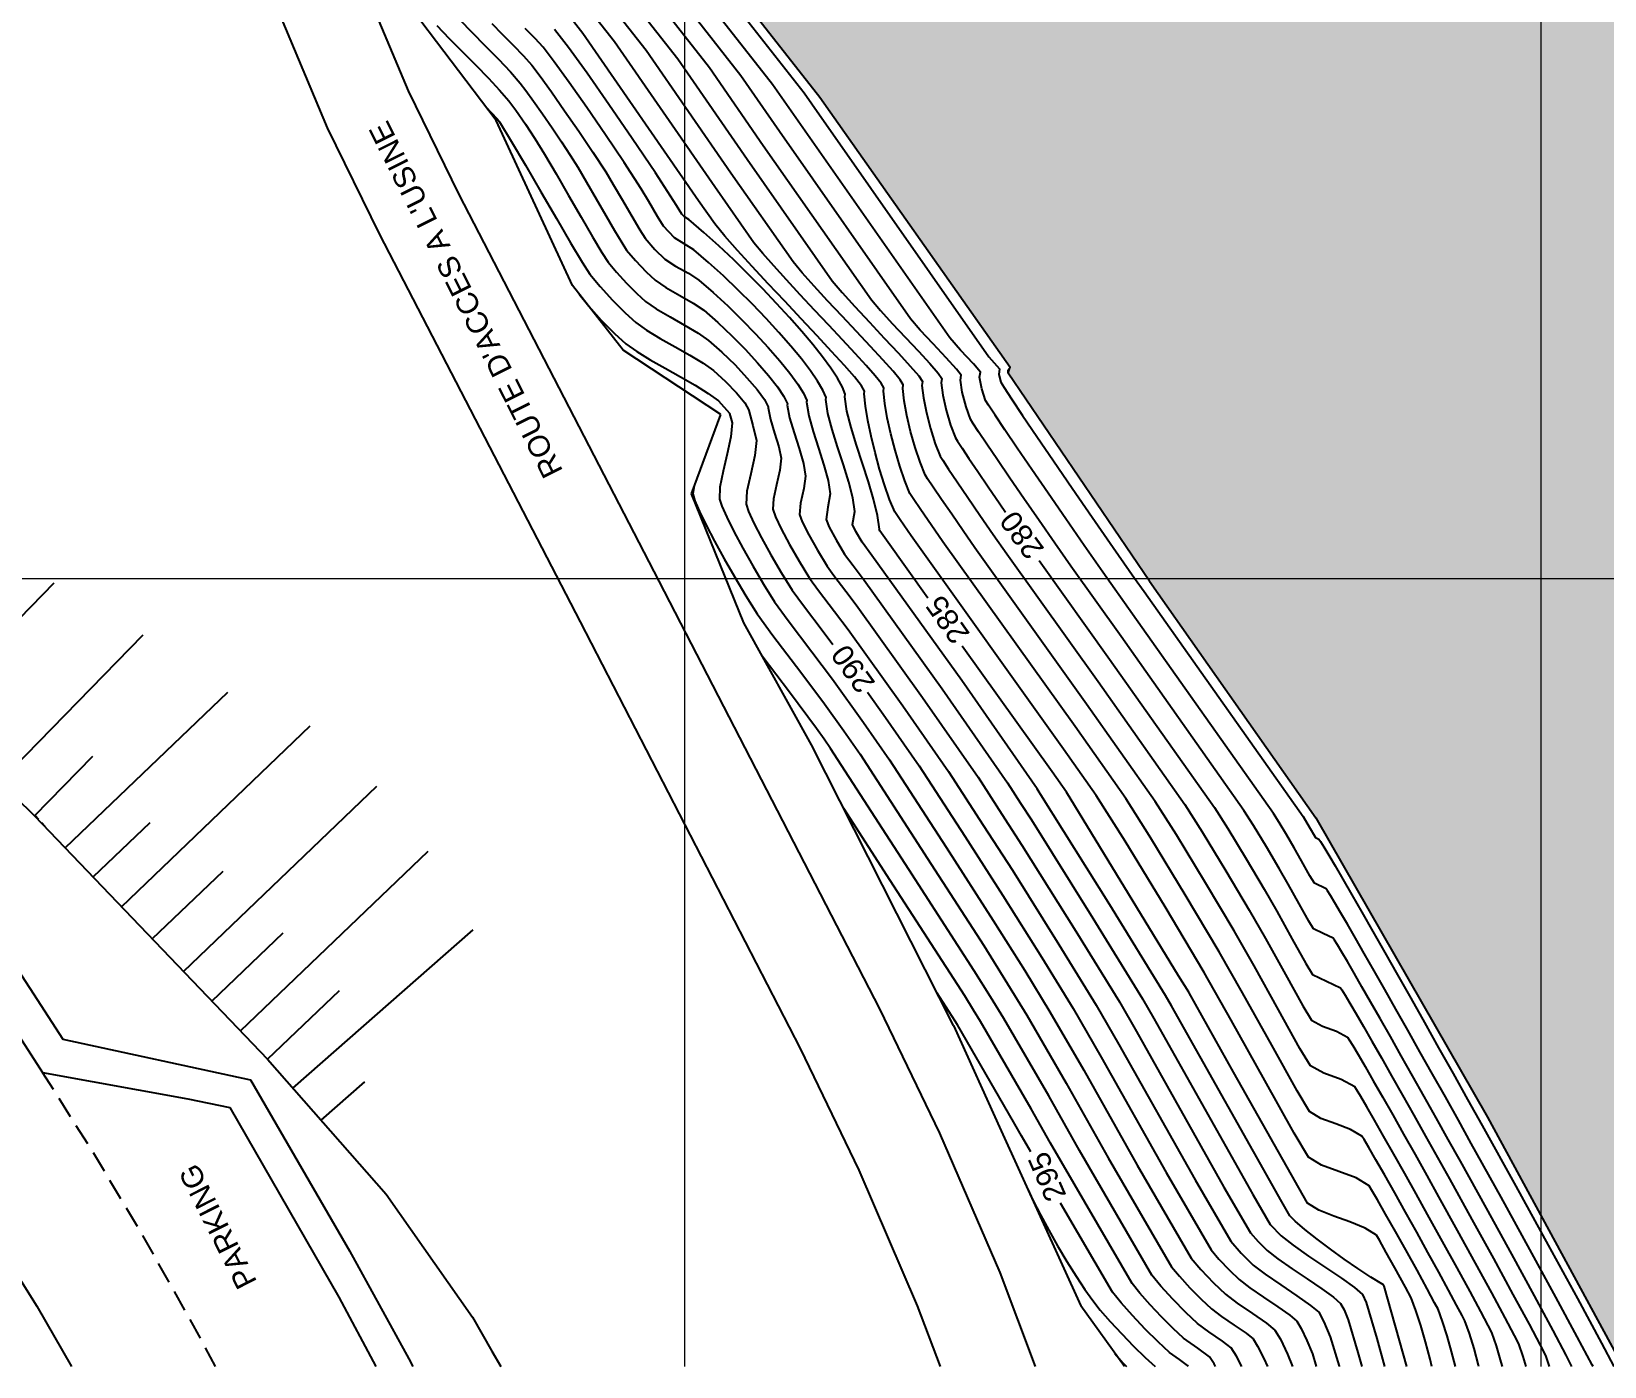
# Model space of a CAD drawing. Extents: x 62300 to 62842, y 108162 to 108784.
# Drawn here: x 62411.9 to 62503.7, y 108404 to 108481.9 of the extents above; entities that cross this region are included whole.
import ezdxf
from ezdxf.enums import TextEntityAlignment as Align

# ---------------------------------------------------------------- set-up
doc = ezdxf.new("R2010")
doc.units = 0
doc.header["$LTSCALE"] = 1.000002
doc.header["$MEASUREMENT"] = 0
doc.linetypes.add('DOT', pattern=[0.55, 0.3, -0.25])
doc.linetypes.add('TRATTEGGIATA2', pattern=[0.375, 0.25, -0.125])
for name, color, linetype in [('Bâti', 7, 'Continuous'), ('colore lago', 131, 'Continuous'), ('coordinate', 2, 'Continuous'), ('curve livello 1m', 2, 'Continuous'), ('curve livello 5m', 7, 'Continuous'), ('Limite fiume', 6, 'Continuous'), ('pendenze', 2, 'Continuous'), ('Strade', 7, 'Continuous'), ('TalusHautBas', 7, 'Continuous'), ('TEXT035', 1, 'Continuous')]:
    doc.layers.add(name, color=color, linetype=linetype)
doc.layers.add('Colori bordi', color=5, linetype='Continuous', plot=False)
doc.styles.add('ARIAL', font='arial.ttf')

msp = doc.modelspace()

# ---------------------------------------------------------------- hatches: boundary and pattern name
at = {"layer": 'colore lago', "linetype": 'Continuous', "lineweight": 0}
msp.add_hatch(color=256, dxfattribs=at).paths.add_polyline_path([(62379.582, 108610.581), (62385.62, 108600.92), (62400.115, 108577.726), (62397.691, 108576.2), (62399.555, 108573.013), (62400.542, 108570.997), (62402.182, 108566.645), (62403.779, 108562.376), (62405.518, 108558.228), (62408.196, 108552.888), (62411.192, 108547.807), (62415.156, 108541.54), (62417.677, 108537.481), (62418.985, 108535.375), (62423.804, 108527.74), (62427.401, 108522.066), (62428.917, 108522.33), (62431.999, 108520.483), (62435.209, 108517.103), (62435.248, 108508.375), (62442.532, 108497.745), (62448.327, 108490.271), (62457.902, 108478.106), (62469.007, 108462.331), (62468.89, 108461.981), (62477.152, 108449.843), (62486.864, 108436.011), (62496.889, 108418.536), (62504.8, 108403.974), (62555.468, 108403.974), (62553.625, 108410.285), (62549.503, 108421.578), (62547.915, 108426.777), (62544.897, 108437.007), (62544.493, 108444.651), (62545.356, 108452.699), (62543.608, 108459.606), (62537.06, 108468.431), (62530.397, 108473.862), (62527.61, 108478.063), (62523.513, 108483.362), (62517.305, 108489.509), (62515.162, 108489.283), (62514.102, 108489.72), (62513.477, 108490.005), (62512.018, 108490.794), (62510.226, 108491.698), (62508.5, 108492.315), (62506.229, 108492.99), (62504.595, 108493.435), (62499.247, 108494.765), (62496.19, 108495.56), (62494.48, 108496.495), (62493.23, 108497.707), (62491.827, 108498.973), (62490.622, 108500.479), (62489.135, 108502.419), (62486.92, 108504.999), (62484.555, 108507.662), (62482.457, 108510.57), (62480.167, 108513.315), (62477.975, 108515.927), (62475.889, 108518.535), (62474.189, 108520.808), (62472.873, 108522.774), (62471.267, 108524.698), (62470.188, 108525.91), (62469.135, 108527.456), (62468.335, 108529.356), (62467.904, 108531.734), (62467.294, 108533.586), (62466.526, 108536.084), (62465.635, 108538.368), (62464.922, 108540.056), (62464.463, 108541.58), (62465.943, 108542.034), (62466.033, 108544.564), (62466.818, 108546.48), (62467.459, 108547.562), (62468.158, 108548.302), (62466.582, 108550.14), (62461.323, 108555.669), (62452.234, 108564.908), (62445.975, 108571.355), (62438.597, 108578.993), (62431.968, 108586.051), (62422.759, 108596.383), (62419.614, 108600.43), (62408.579, 108615.912), (62402.883, 108625.049), (62402.43, 108624.768), (62397.589, 108621.762), (62392.271, 108618.46)])

# ---------------------------------------------------------------- linework, layer by layer
at = {"layer": 'Bâti', "linetype": 'DOT'}
msp.add_lwpolyline([(62413.025, 108435.098), (62412.077, 108436.146)], dxfattribs=at)
at = {"layer": 'Colori bordi', "linetype": 'Continuous', "lineweight": 0, "flags": 128}
msp.add_lwpolyline([(62423.804, 108527.74), (62427.401, 108522.066), (62428.917, 108522.33), (62431.999, 108520.483), (62435.209, 108517.103), (62435.248, 108508.375), (62442.532, 108497.745), (62448.327, 108490.271), (62457.902, 108478.106), (62469.007, 108462.331), (62468.89, 108461.981), (62477.152, 108449.843), (62486.864, 108436.011), (62496.889, 108418.536), (62504.8, 108403.974)], dxfattribs=at)
at = {"layer": 'coordinate', "linetype": 'Continuous', "lineweight": 0}
for p, q in [((62450, 108735.452), (62450, 108403.974)), ((62500, 108696.995), (62500, 108403.974)), ((62300, 108450), (62587, 108450))]:
    msp.add_line(p, q, dxfattribs=at)
at = {"layer": 'curve livello 1m', "flags": 128}
for points in [[(62447.999, 108489.817), (62456.988, 108478.351), (62457.434, 108477.706), (62467.776, 108462.929), (62468.401, 108462.232), (62468.356, 108461.904), (62468.47, 108461.466), (62468.66, 108461.149), (62469.096, 108460.483), (62469.743, 108459.515), (62470.571, 108458.292), (62471.546, 108456.862), (62472.638, 108455.271), (62473.813, 108453.567), (62475.04, 108451.797), (62476.286, 108450.007), (62476.84, 108449.233), (62486.12, 108436.087), (62486.486, 108435.487), (62486.839, 108434.861), (62487.045, 108434.765), (62487.141, 108434.631), (62487.336, 108434.318), (62487.624, 108433.839), (62487.997, 108433.206), (62488.448, 108432.431), (62488.971, 108431.526), (62489.558, 108430.504), (62490.203, 108429.376), (62490.897, 108428.156), (62491.636, 108426.855), (62492.41, 108425.486), (62493.214, 108424.06), (62494.041, 108422.591), (62494.883, 108421.09), (62495.733, 108419.569), (62496.585, 108418.041), (62498.546, 108414.505), (62500.437, 108411.067), (62502.142, 108407.943), (62503.544, 108405.347), (62504.272, 108403.974)], [(62503.056, 108403.974), (62503.009, 108404.069), (62502.135, 108405.717), (62500.888, 108408.025), (62499.372, 108410.803), (62497.691, 108413.86), (62495.947, 108417.004), (62495.947, 108417.004), (62495.19, 108418.363), (62494.434, 108419.715), (62493.685, 108421.049), (62492.95, 108422.356), (62492.235, 108423.624), (62491.547, 108424.841), (62490.89, 108425.998), (62490.272, 108427.083), (62489.699, 108428.085), (62489.177, 108428.994), (62488.713, 108429.799), (62488.311, 108430.488), (62487.98, 108431.051), (62487.724, 108431.477), (62487.55, 108431.755), (62487.465, 108431.875), (62487.465, 108431.875), (62486.781, 108432.194), (62486.524, 108432.638), (62486.037, 108433.514), (62485.61, 108434.272), (62485.61, 108434.272), (62485.169, 108435.012), (62484.719, 108435.75), (62484.395, 108436.265), (62484.395, 108436.265), (62476.168, 108447.917), (62474.421, 108450.362), (62473.331, 108451.927), (62472.258, 108453.475), (62471.23, 108454.965), (62470.276, 108456.356), (62469.422, 108457.607), (62468.699, 108458.676), (62468.132, 108459.523), (62467.752, 108460.105), (62467.585, 108460.382), (62467.585, 108460.382), (62467.358, 108461.065), (62467.233, 108461.741), (62467.233, 108461.741), (62467.275, 108462.047), (62466.882, 108462.519), (62466.125, 108463.326), (62465.488, 108464.04), (62465.488, 108464.04), (62456.49, 108476.897), (62455.142, 108478.846), (62447.3, 108488.849)], [(62501.826, 108403.974), (62501.492, 108404.644), (62500.726, 108406.087), (62499.635, 108408.107), (62498.308, 108410.539), (62496.836, 108413.215), (62495.31, 108415.967), (62495.31, 108415.967), (62494.602, 108417.235), (62493.897, 108418.497), (62493.2, 108419.739), (62492.517, 108420.951), (62491.857, 108422.122), (62491.224, 108423.239), (62490.626, 108424.291), (62490.069, 108425.267), (62489.561, 108426.155), (62489.106, 108426.943), (62488.713, 108427.62), (62488.388, 108428.174), (62488.137, 108428.594), (62487.967, 108428.868), (62487.884, 108428.984), (62487.884, 108428.984), (62487.303, 108429.256), (62486.723, 108429.527), (62486.723, 108429.527), (62486.451, 108429.987), (62485.891, 108430.992), (62485.249, 108432.147), (62484.733, 108433.057), (62484.733, 108433.057), (62483.984, 108434.313), (62483.22, 108435.567), (62482.669, 108436.442), (62482.669, 108436.442), (62475.497, 108446.602), (62472.555, 108450.717), (62471.622, 108452.057), (62470.703, 108453.382), (62469.823, 108454.659), (62469.005, 108455.85), (62468.274, 108456.921), (62467.654, 108457.837), (62467.169, 108458.562), (62466.844, 108459.061), (62466.701, 108459.299), (62466.701, 108459.299), (62466.439, 108460.021), (62466.22, 108460.866), (62466.11, 108461.579), (62466.11, 108461.579), (62466.148, 108461.862), (62465.876, 108462.224), (62465.273, 108462.886), (62464.511, 108463.696), (62463.763, 108464.502), (62463.2, 108465.151), (62463.2, 108465.151), (62455.545, 108476.089), (62453.295, 108479.341), (62446.6, 108487.88)], [(62445.202, 108485.944), (62449.602, 108480.331), (62453.656, 108474.472), (62458.623, 108467.374), (62459.197, 108466.696), (62459.945, 108465.868), (62460.793, 108464.958), (62461.665, 108464.031), (62462.487, 108463.155), (62463.182, 108462.395), (62463.677, 108461.819), (62463.895, 108461.492), (62463.863, 108461.255), (62463.952, 108460.535), (62464.129, 108459.664), (62464.368, 108458.741), (62464.644, 108457.863), (62464.932, 108457.131), (62465.077, 108456.895), (62465.416, 108456.383), (62465.914, 108455.645), (62466.538, 108454.73), (62467.254, 108453.688), (62468.027, 108452.57), (62468.824, 108451.426), (62474.153, 108443.971), (62479.218, 108436.797), (62480.222, 108435.202), (62481.615, 108432.917), (62482.98, 108430.626), (62483.921, 108428.968), (62485.09, 108426.862), (62486.111, 108425.03), (62486.607, 108424.193), (62487.254, 108423.845), (62488.076, 108423.551), (62488.724, 108423.203), (62488.82, 108423.061), (62489.03, 108422.716), (62489.34, 108422.187), (62489.74, 108421.496), (62490.218, 108420.665), (62490.76, 108419.714), (62491.356, 108418.664), (62491.994, 108417.535), (62492.661, 108416.35), (62493.345, 108415.129), (62494.035, 108413.893), (62495.126, 108411.924), (62496.179, 108410.011), (62497.128, 108408.272), (62497.909, 108406.826), (62498.456, 108405.794), (62498.705, 108405.295), (62498.962, 108404.561), (62499.129, 108403.974)], [(62497.762, 108403.974), (62497.694, 108404.239), (62497.417, 108405.182), (62497.138, 108405.97), (62497.138, 108405.97), (62496.938, 108406.37), (62496.5, 108407.196), (62495.875, 108408.354), (62495.114, 108409.747), (62494.271, 108411.279), (62493.397, 108412.856), (62493.397, 108412.856), (62492.722, 108414.065), (62492.057, 108415.25), (62491.419, 108416.382), (62490.826, 108417.428), (62490.295, 108418.359), (62489.844, 108419.143), (62489.49, 108419.751), (62489.25, 108420.151), (62489.143, 108420.313), (62489.143, 108420.313), (62488.349, 108420.739), (62487.342, 108421.1), (62486.55, 108421.526), (62486.55, 108421.526), (62485.941, 108422.552), (62484.69, 108424.798), (62483.257, 108427.378), (62482.104, 108429.411), (62482.104, 108429.411), (62480.431, 108432.219), (62478.723, 108435.02), (62477.492, 108436.974), (62477.492, 108436.974), (62473.481, 108442.656), (62466.958, 108451.78), (62466.264, 108452.778), (62465.6, 108453.74), (62465.005, 108454.608), (62464.521, 108455.321), (62464.189, 108455.82), (62464.047, 108456.047), (62464.047, 108456.047), (62463.754, 108456.778), (62463.467, 108457.647), (62463.204, 108458.582), (62462.983, 108459.515), (62462.822, 108460.375), (62462.74, 108461.093), (62462.74, 108461.093), (62462.769, 108461.307), (62462.585, 108461.599), (62462.175, 108462.097), (62461.584, 108462.758), (62460.859, 108463.542), (62460.047, 108464.406), (62459.196, 108465.31), (62458.353, 108466.211), (62457.563, 108467.068), (62456.875, 108467.84), (62456.335, 108468.485), (62456.335, 108468.485), (62452.711, 108473.664), (62447.756, 108480.826), (62444.502, 108484.976)], [(62496.392, 108403.974), (62496.375, 108404.045), (62496.109, 108405.021), (62495.841, 108405.898), (62495.57, 108406.644), (62495.57, 108406.644), (62495.42, 108406.945), (62495.091, 108407.566), (62494.621, 108408.436), (62494.05, 108409.483), (62493.416, 108410.634), (62492.759, 108411.819), (62492.759, 108411.819), (62492.108, 108412.985), (62491.475, 108414.11), (62490.888, 108415.147), (62490.376, 108416.045), (62489.966, 108416.757), (62489.685, 108417.232), (62489.563, 108417.422), (62489.563, 108417.422), (62488.901, 108417.814), (62488.026, 108418.141), (62487.151, 108418.467), (62486.492, 108418.859), (62486.492, 108418.859), (62485.772, 108420.074), (62484.29, 108422.733), (62482.593, 108425.789), (62481.228, 108428.195), (62479.246, 108431.52), (62477.224, 108434.837), (62475.766, 108437.151), (62475.766, 108437.151), (62472.809, 108441.34), (62465.093, 108452.135), (62464.408, 108453.121), (62463.798, 108454.009), (62463.353, 108454.668), (62463.163, 108454.964), (62463.163, 108454.964), (62462.866, 108455.693), (62462.572, 108456.55), (62462.294, 108457.483), (62462.046, 108458.44), (62461.841, 108459.368), (62461.693, 108460.216), (62461.616, 108460.931), (62461.616, 108460.931), (62461.642, 108461.122), (62461.482, 108461.391), (62461.129, 108461.835), (62460.615, 108462.423), (62459.973, 108463.13), (62459.233, 108463.925), (62458.43, 108464.781), (62457.593, 108465.669), (62456.756, 108466.56), (62455.951, 108467.427), (62455.21, 108468.241), (62454.565, 108468.974), (62454.047, 108469.596), (62454.047, 108469.596), (62451.766, 108472.856), (62445.909, 108481.321), (62443.803, 108484.008)], [(62495.019, 108403.974), (62494.79, 108404.85), (62494.53, 108405.77), (62494.268, 108406.6), (62494.003, 108407.319), (62494.003, 108407.319), (62493.806, 108407.704), (62493.368, 108408.518), (62492.777, 108409.598), (62492.122, 108410.782), (62492.122, 108410.782), (62491.514, 108411.868), (62490.945, 108412.877), (62490.466, 108413.717), (62490.128, 108414.298), (62489.983, 108414.532), (62489.983, 108414.532), (62489.218, 108414.984), (62488.207, 108415.362), (62487.196, 108415.739), (62486.434, 108416.191), (62486.434, 108416.191), (62485.602, 108417.596), (62483.889, 108420.668), (62481.929, 108424.199), (62480.351, 108426.98), (62480.351, 108426.98), (62478.062, 108430.822), (62475.725, 108434.655), (62474.041, 108437.329), (62474.041, 108437.329), (62472.137, 108440.025), (62463.227, 108452.489), (62462.591, 108453.411), (62462.278, 108453.88), (62462.278, 108453.88), (62461.978, 108454.607), (62461.68, 108455.453), (62461.392, 108456.378), (62461.127, 108457.341), (62460.893, 108458.302), (62460.703, 108459.22), (62460.566, 108460.056), (62460.493, 108460.768), (62460.493, 108460.768), (62460.516, 108460.937), (62460.331, 108461.248), (62459.924, 108461.759), (62459.332, 108462.438), (62458.591, 108463.252), (62457.738, 108464.169), (62456.812, 108465.155), (62455.847, 108466.179), (62454.883, 108467.207), (62453.955, 108468.207), (62453.1, 108469.145), (62452.356, 108469.99), (62451.759, 108470.707), (62451.759, 108470.707), (62450.821, 108472.047), (62444.063, 108481.816), (62443.104, 108483.039)], [(62435.537, 108482.279), (62436.261, 108481.531), (62437.031, 108480.75), (62437.805, 108479.966), (62438.541, 108479.206), (62439.198, 108478.502), (62439.734, 108477.88), (62440.139, 108477.333), (62440.704, 108476.519), (62441.257, 108475.684), (62441.82, 108474.771), (62442.496, 108473.623), (62443.228, 108472.359), (62443.957, 108471.094), (62444.625, 108469.947), (62445.173, 108469.034), (62445.544, 108468.472), (62446.024, 108467.885), (62446.614, 108467.234), (62447.212, 108466.626), (62447.717, 108466.169), (62448.349, 108465.731), (62449.151, 108465.262), (62450.006, 108464.784), (62450.797, 108464.32), (62451.407, 108463.892), (62452.184, 108463.204), (62452.947, 108462.46), (62453.646, 108461.716), (62454.235, 108461.024), (62454.663, 108460.438), (62454.884, 108460.013), (62454.876, 108459.957), (62455.01, 108459.276), (62455.262, 108458.476), (62455.512, 108457.68), (62455.639, 108457.013), (62455.563, 108456.308), (62455.37, 108455.461), (62455.189, 108454.647), (62455.15, 108454.035), (62455.305, 108453.601), (62455.649, 108452.885), (62456.131, 108451.985), (62456.699, 108450.996), (62457.3, 108450.016), (62457.832, 108449.296), (62458.762, 108448.071), (62459.559, 108447.007), (62462.745, 108442.561), (62465.423, 108438.722), (62467.448, 108435.586), (62469.145, 108432.958), (62471.857, 108428.627), (62474.042, 108425.072), (62475.365, 108422.786), (62479.814, 108414.87), (62481.899, 108411.288), (62482.503, 108410.595), (62483.212, 108409.9), (62483.911, 108409.362), (62484.822, 108408.736), (62485.765, 108408.104), (62486.561, 108407.546), (62487.034, 108407.141), (62487.344, 108406.576), (62487.713, 108405.708), (62488.222, 108403.996), (62488.228, 108403.974)], [(62436.882, 108482.621), (62437.575, 108481.892), (62438.349, 108481.106), (62439.128, 108480.314), (62439.838, 108479.57), (62440.403, 108478.925), (62440.734, 108478.492), (62441.181, 108477.874), (62441.705, 108477.127), (62442.264, 108476.311), (62442.819, 108475.485), (62443.327, 108474.707), (62443.759, 108474.007), (62444.278, 108473.126), (62444.84, 108472.155), (62445.4, 108471.185), (62445.912, 108470.304), (62446.333, 108469.603), (62446.617, 108469.172), (62447.131, 108468.556), (62447.749, 108467.902), (62448.285, 108467.404), (62448.916, 108466.98), (62449.715, 108466.524), (62450.507, 108466.072), (62451.117, 108465.657), (62451.937, 108464.94), (62452.755, 108464.17), (62453.542, 108463.377), (62454.269, 108462.594), (62454.908, 108461.852), (62455.431, 108461.185), (62455.807, 108460.622), (62456.01, 108460.198), (62455.999, 108460.12), (62456.131, 108459.372), (62456.392, 108458.494), (62456.693, 108457.576), (62456.949, 108456.707), (62457.073, 108455.976), (62456.973, 108455.239), (62456.773, 108454.39), (62456.705, 108453.737), (62456.875, 108453.292), (62457.252, 108452.546), (62457.759, 108451.64), (62458.323, 108450.714), (62458.723, 108450.173), (62459.422, 108449.251), (62460.021, 108448.452), (62463.892, 108443.05), (62467.145, 108438.386), (62468.537, 108436.232), (62469.702, 108434.427), (62472.853, 108429.394), (62475.392, 108425.263), (62476.389, 108423.539), (62481.503, 108414.442), (62483.05, 108411.783), (62483.499, 108411.268), (62484.025, 108410.752), (62484.657, 108410.258), (62485.476, 108409.687), (62486.366, 108409.089), (62487.213, 108408.517), (62487.899, 108408.023), (62488.31, 108407.659), (62488.515, 108407.284), (62488.761, 108406.708), (62489.328, 108404.799), (62489.556, 108403.974)], [(62438.751, 108482.403), (62439.345, 108481.787), (62439.99, 108481.134), (62440.595, 108480.508), (62441.072, 108479.97), (62441.561, 108479.33), (62442.223, 108478.414), (62442.998, 108477.31), (62443.825, 108476.104), (62444.645, 108474.882), (62445.397, 108473.731), (62445.837, 108473.008), (62446.372, 108472.089), (62446.917, 108471.145), (62447.385, 108470.349), (62447.691, 108469.872), (62448.263, 108469.209), (62448.854, 108468.639), (62449.472, 108468.239), (62450.227, 108467.814), (62450.828, 108467.421), (62451.673, 108466.689), (62452.52, 108465.907), (62453.352, 108465.096), (62454.149, 108464.277), (62454.892, 108463.472), (62455.562, 108462.701), (62456.141, 108461.985), (62456.608, 108461.346), (62456.947, 108460.805), (62457.136, 108460.383), (62457.123, 108460.282), (62457.25, 108459.493), (62457.505, 108458.575), (62457.823, 108457.594), (62458.14, 108456.616), (62458.389, 108455.71), (62458.507, 108454.94), (62458.372, 108454.157), (62458.261, 108453.439), (62458.446, 108452.992), (62458.847, 108452.241), (62459.345, 108451.413), (62459.839, 108450.751), (62460.483, 108449.896), (62465.039, 108443.539), (62468.868, 108438.05), (62469.625, 108436.878), (62470.259, 108435.895), (62473.85, 108430.162), (62476.742, 108425.454), (62477.414, 108424.292), (62483.192, 108414.013), (62484.202, 108412.277), (62484.839, 108411.604), (62485.539, 108411.057), (62486.446, 108410.424), (62487.432, 108409.761), (62488.37, 108409.128), (62489.131, 108408.581), (62489.586, 108408.178), (62489.809, 108407.707), (62490.434, 108405.602), (62490.884, 108403.974)], [(62492.187, 108403.974), (62490.868, 108408.668), (62490.847, 108408.708), (62490.822, 108408.75), (62490.718, 108408.799), (62490.074, 108409.198), (62489.329, 108409.691), (62488.528, 108410.247), (62487.716, 108410.833), (62486.936, 108411.418), (62486.234, 108411.97), (62485.652, 108412.456), (62485.652, 108412.456), (62485.354, 108412.771), (62484.881, 108413.585), (62478.439, 108425.044), (62478.092, 108425.645), (62474.846, 108430.929), (62470.816, 108437.364), (62470.816, 108437.364), (62470.713, 108437.524), (62470.59, 108437.714), (62466.186, 108444.028), (62460.945, 108451.34), (62460.945, 108451.34), (62460.367, 108452.111), (62460.002, 108452.735), (62459.816, 108453.14), (62459.816, 108453.14), (62459.942, 108453.903), (62459.829, 108454.699), (62459.59, 108455.626), (62459.275, 108456.635), (62458.932, 108457.672), (62458.614, 108458.687), (62458.368, 108459.628), (62458.246, 108460.444), (62458.246, 108460.444), (62458.263, 108460.568), (62458.082, 108460.988), (62457.773, 108461.512), (62457.348, 108462.125), (62456.821, 108462.813), (62456.206, 108463.559), (62455.515, 108464.35), (62454.762, 108465.17), (62453.96, 108466.005), (62453.124, 108466.838), (62452.266, 108467.656), (62451.4, 108468.444), (62450.539, 108469.186), (62450.539, 108469.186), (62449.986, 108469.528), (62449.422, 108469.875), (62449.422, 108469.875), (62448.764, 108470.572), (62448.422, 108471.128), (62447.915, 108472.005), (62447.467, 108472.754), (62447.467, 108472.754), (62446.471, 108474.278), (62445.386, 108475.896), (62444.291, 108477.493), (62443.265, 108478.955), (62442.388, 108480.167), (62441.74, 108481.014), (62441.74, 108481.014), (62441.272, 108481.525), (62440.7, 108482.106)], [(62443.84, 108466.602), (62444.407, 108465.894), (62445.139, 108465.083), (62445.906, 108464.306), (62446.58, 108463.698), (62447.209, 108463.247), (62447.99, 108462.766), (62448.86, 108462.27), (62449.757, 108461.769), (62450.618, 108461.276), (62451.382, 108460.804), (62451.985, 108460.364), (62452.631, 108459.643), (62452.629, 108459.633), (62452.771, 108459.086), (62452.701, 108458.267), (62452.493, 108457.28), (62452.247, 108456.258), (62452.063, 108455.331), (62452.039, 108454.632), (62452.173, 108454.217), (62452.462, 108453.566), (62452.878, 108452.732), (62453.394, 108451.768), (62453.981, 108450.726), (62454.611, 108449.659), (62455.256, 108448.62), (62456.052, 108447.542), (62457.442, 108445.709), (62458.634, 108444.119), (62460.451, 108441.583), (62461.978, 108439.394), (62465.272, 108434.294), (62468.031, 108430.021), (62469.865, 108427.093), (62471.342, 108424.689), (62473.315, 108421.28), (62476.436, 108415.728), (62479.595, 108410.299), (62480.151, 108409.639), (62480.888, 108408.86), (62481.585, 108408.196), (62482.278, 108407.673), (62483.168, 108407.071), (62483.991, 108406.508), (62484.482, 108406.104), (62484.795, 108405.576), (62485.216, 108404.688), (62485.509, 108403.974)], [(62450.545, 108455.304), (62450.484, 108454.93), (62450.609, 108454.523), (62450.877, 108453.9), (62451.264, 108453.101), (62451.75, 108452.169), (62452.312, 108451.144), (62452.928, 108450.067), (62453.576, 108448.979), (62454.234, 108447.921), (62455.161, 108446.665), (62456.782, 108444.529), (62458.172, 108442.675), (62459.304, 108441.095), (62460.256, 108439.73), (62464.184, 108433.648), (62467.475, 108428.552), (62468.869, 108426.326), (62469.992, 108424.498), (62472.29, 108420.528), (62474.747, 108416.156), (62478.443, 108409.805), (62478.901, 108409.249), (62479.514, 108408.576), (62480.174, 108407.903), (62480.772, 108407.343), (62481.354, 108406.904), (62482.102, 108406.398), (62482.793, 108405.926), (62483.206, 108405.586), (62483.47, 108405.163), (62483.828, 108404.452), (62484.043, 108403.974)], [(62482.54, 108403.974), (62482.238, 108404.573), (62481.93, 108405.068), (62481.93, 108405.068), (62481.425, 108405.462), (62480.626, 108406.001), (62479.958, 108406.491), (62479.958, 108406.491), (62479.274, 108407.132), (62478.518, 108407.903), (62477.815, 108408.674), (62477.291, 108409.31), (62477.291, 108409.31), (62473.058, 108416.585), (62471.265, 108419.775), (62468.642, 108424.307), (62467.873, 108425.559), (62466.918, 108427.084), (62466.918, 108427.084), (62463.096, 108433.002), (62458.533, 108440.066), (62458.157, 108440.606), (62457.709, 108441.231), (62457.709, 108441.231), (62456.136, 108443.349), (62454.541, 108445.452)], [(62481.007, 108403.974), (62480.924, 108404.134), (62480.655, 108404.549), (62480.655, 108404.549), (62479.97, 108405.053), (62479.145, 108405.639), (62479.145, 108405.639), (62478.539, 108406.2), (62477.863, 108406.875), (62477.19, 108407.586), (62476.591, 108408.259), (62476.139, 108408.816), (62476.139, 108408.816), (62471.369, 108417.013), (62470.24, 108419.022), (62467.292, 108424.116), (62466.876, 108424.792), (62466.361, 108425.615), (62466.361, 108425.615), (62462.008, 108432.356), (62459.296, 108436.554)], [(62470.028, 108414.371), (62470.363, 108413.651), (62470.784, 108412.826), (62471.267, 108411.935), (62471.789, 108411.016), (62472.33, 108410.107), (62472.866, 108409.248), (62473.375, 108408.475), (62473.835, 108407.827), (62474.282, 108407.271), (62474.864, 108406.605), (62475.53, 108405.885), (62476.228, 108405.163), (62476.908, 108404.496), (62477.475, 108403.974)], [(62475.134, 108404.743), (62475.602, 108404.196), (62475.812, 108403.974)]]:
    msp.add_lwpolyline(points, dxfattribs=at)
at = {"layer": 'curve livello 5m', "flags": 128}
for points in [[(62445.901, 108486.912), (62451.449, 108479.836), (62454.6, 108475.281), (62460.912, 108466.262), (62461.435, 108465.648), (62462.126, 108464.89), (62462.896, 108464.068), (62463.658, 108463.258), (62464.324, 108462.538), (62464.808, 108461.985), (62465.022, 108461.677), (62465.022, 108461.677), (62464.986, 108461.417), (62465.084, 108460.697), (62465.281, 108459.824), (62465.538, 108458.946), (62465.816, 108458.215), (62465.816, 108458.215), (62465.935, 108458.017), (62466.206, 108457.602), (62466.61, 108456.998), (62467.126, 108456.236), (62467.734, 108455.344), (62468.415, 108454.353), (62468.753, 108453.862)], [(62464.217, 108448.849), (62461.797, 108452.235), (62461.408, 108452.784), (62461.389, 108452.809), (62461.372, 108452.842), (62461.376, 108452.866), (62461.269, 108453.68), (62461.041, 108454.62), (62460.733, 108455.644), (62460.384, 108456.712), (62460.034, 108457.782), (62459.721, 108458.816), (62459.487, 108459.77), (62459.369, 108460.606), (62459.389, 108460.753), (62459.216, 108461.171), (62458.929, 108461.681), (62458.538, 108462.273), (62458.054, 108462.934), (62457.485, 108463.655), (62456.843, 108464.423), (62456.137, 108465.228), (62455.378, 108466.059), (62454.574, 108466.903), (62453.737, 108467.751), (62452.876, 108468.591), (62452.001, 108469.411), (62451.122, 108470.201), (62450.249, 108470.95), (62449.99, 108471.11), (62449.838, 108471.272), (62449.537, 108471.778), (62448.297, 108473.674), (62446.947, 108475.688), (62445.583, 108477.676), (62444.307, 108479.496), (62443.216, 108481.004), (62442.409, 108482.059)], [(62438.403, 108477.54), (62439.065, 108476.836), (62439.187, 108476.66), (62439.881, 108475.535), (62440.714, 108474.121), (62441.616, 108472.563), (62442.515, 108471.004), (62443.338, 108469.59), (62444.014, 108468.464), (62444.47, 108467.772), (62444.47, 108467.772), (62445.062, 108467.049), (62445.789, 108466.246), (62446.527, 108465.497), (62447.149, 108464.934), (62447.149, 108464.934), (62447.78, 108464.488), (62448.573, 108464.011), (62449.444, 108463.521), (62450.311, 108463.033), (62451.089, 108462.563), (62451.696, 108462.128), (62451.696, 108462.128), (62452.386, 108461.502), (62453.024, 108460.838), (62453.513, 108460.244), (62453.757, 108459.828), (62453.757, 108459.828), (62453.753, 108459.795), (62453.981, 108458.917), (62454.205, 108458.05), (62454.205, 108458.05), (62454.111, 108457.169), (62453.869, 108456.113), (62453.643, 108455.097), (62453.594, 108454.334), (62453.594, 108454.334), (62453.738, 108453.909), (62454.052, 108453.227), (62454.501, 108452.358), (62455.046, 108451.37), (62455.651, 108450.333), (62456.278, 108449.318), (62456.278, 108449.318), (62456.942, 108448.419), (62458.102, 108446.89), (62458.669, 108446.133)], [(62470.712, 108451.04), (62474.825, 108445.286), (62480.943, 108436.619), (62481.721, 108435.385), (62482.8, 108433.615), (62483.857, 108431.841), (62484.585, 108430.557), (62485.491, 108428.927), (62486.281, 108427.509), (62486.665, 108426.86), (62487.484, 108426.477), (62488.304, 108426.094), (62488.393, 108425.966), (62488.58, 108425.661), (62488.857, 108425.193), (62489.216, 108424.578), (62489.647, 108423.831), (62490.143, 108422.967), (62490.694, 108422.002), (62491.291, 108420.95), (62491.926, 108419.827), (62492.591, 108418.649), (62493.276, 108417.429), (62493.972, 108416.185), (62494.672, 108414.93), (62495.981, 108412.57), (62497.243, 108410.275), (62498.381, 108408.19), (62499.317, 108406.457), (62499.974, 108405.219), (62500.273, 108404.62), (62500.49, 108403.974)], [(62493.645, 108403.974), (62493.538, 108404.401), (62493.265, 108405.425), (62492.991, 108406.379), (62492.715, 108407.242), (62492.435, 108407.994), (62492.435, 108407.994), (62492.114, 108408.6), (62491.484, 108409.745), (62491.484, 108409.745), (62490.981, 108410.641), (62490.581, 108411.344), (62490.403, 108411.641), (62490.403, 108411.641), (62489.74, 108412.062), (62488.862, 108412.416), (62487.913, 108412.749), (62487.036, 108413.104), (62486.376, 108413.524), (62486.376, 108413.524), (62482.067, 108421.167), (62479.464, 108425.797), (62479.441, 108425.837), (62478.848, 108426.793), (62472.315, 108437.506), (62471.466, 108438.709), (62466.22, 108446.047)], [(62460.679, 108443.354), (62461.598, 108442.072), (62463.7, 108439.058), (62463.7, 108439.058), (62466.36, 108434.94), (62468.588, 108431.49), (62470.861, 108427.86), (62472.692, 108424.88), (62474.34, 108422.033), (62478.125, 108415.299), (62480.747, 108410.794), (62481.208, 108410.245), (62481.82, 108409.599), (62482.399, 108409.048), (62483.013, 108408.575), (62483.814, 108408.025), (62484.642, 108407.469), (62485.343, 108406.978), (62485.758, 108406.623), (62486.008, 108406.2), (62486.344, 108405.491), (62486.666, 108404.708), (62486.884, 108403.974)], [(62470.225, 108416.505), (62469.68, 108417.442), (62469.215, 108418.269), (62465.942, 108423.924), (62465.804, 108424.147), (62464.757, 108425.768)], [(62479.415, 108403.974), (62479.379, 108404.031), (62478.904, 108404.38), (62478.331, 108404.787), (62477.657, 108405.411), (62476.906, 108406.162), (62476.157, 108406.953), (62475.49, 108407.702), (62474.987, 108408.322), (62471.962, 108413.521)]]:
    msp.add_lwpolyline(points, dxfattribs=at)
at = {"layer": 'Limite fiume', "linetype": 'Continuous'}
for p, q in [((62448.327, 108490.271), (62457.902, 108478.106)), ((62457.902, 108478.106), (62469.007, 108462.331)), ((62477.152, 108449.843), (62468.89, 108461.981)), ((62477.152, 108449.843), (62486.864, 108436.011)), ((62486.864, 108436.011), (62496.889, 108418.536)), ((62496.889, 108418.536), (62504.8, 108403.974))]:
    msp.add_line(p, q, dxfattribs=at)
at = {"layer": 'Limite fiume', "linetype": 'Continuous', "flags": 128}
msp.add_lwpolyline([(62468.89, 108461.981), (62468.899, 108462.158), (62469.007, 108462.331)], dxfattribs=at)
at = {"layer": 'pendenze', "linetype": 'Continuous'}
for p, q in [((62405.826, 108442.19), (62413.188, 108449.734)), ((62410.001, 108438.116), (62418.38, 108446.701)), ((62413.829, 108434.258), (62423.331, 108443.358)), ((62417.114, 108430.828), (62428.142, 108441.389)), ((62412.04, 108436.126), (62415.445, 108439.615)), ((62420.731, 108427.051), (62432.026, 108437.869)), ((62415.453, 108432.562), (62418.783, 108435.751)), ((62424.062, 108423.573), (62435.021, 108434.068)), ((62418.916, 108428.946), (62423.046, 108432.901)), ((62422.394, 108425.315), (62426.563, 108429.308)), ((62427.132, 108420.229), (62437.647, 108429.474)), ((62425.646, 108421.919), (62429.846, 108425.942)), ((62428.776, 108418.359), (62431.319, 108420.595))]:
    msp.add_line(p, q, dxfattribs=at)
at = {"layer": 'Strade', "linetype": 'Continuous', "flags": 128}
for points in [[(62371.673, 108571.651), (62374.679, 108567.419), (62376.034, 108568.337), (62379.086, 108565.42), (62379.762, 108565.439), (62382.539, 108563.993), (62385.272, 108561.836), (62387.844, 108559.072), (62390.118, 108556.052), (62400.301, 108540.956), (62409.098, 108527.724), (62411.862, 108523.084), (62414.554, 108518.005), (62417.511, 108511.497), (62420.923, 108501.27), (62423.865, 108490.011), (62426.449, 108482.703), (62429.128, 108476.313), (62432.191, 108470.078), (62443.896, 108447.459), (62456.743, 108422.549), (62460.17, 108415.435), (62463.593, 108407.521), (62464.931, 108403.974)], [(62356.006, 108546.381), (62356.393, 108545.098), (62360.33, 108532.432), (62363.595, 108521.887), (62365.157, 108516.964), (62368.134, 108507.401), (62371.384, 108497.004), (62372.689, 108492.89), (62376.196, 108483.351), (62380.317, 108473.808), (62385.137, 108464.798), (62393.2, 108451.15), (62412.5, 108421.15), (62420.993, 108419.612), (62423.438, 108419.107), (62429.819, 108408.017), (62431.963, 108403.974)], [(62416.596, 108524.802), (62418.95, 108520.213), (62421.986, 108513.53), (62422.175, 108513.052), (62425.713, 108502.868), (62426.202, 108501.403), (62428.128, 108494.198), (62430.896, 108485.52), (62433.855, 108478.462), (62436.825, 108472.415), (62448.507, 108449.841), (62461.388, 108424.865), (62464.891, 108417.593), (62468.406, 108409.468), (62470.478, 108403.974)], [(62380.34, 108488.186), (62377.282, 108486.188), (62381.915, 108475.163), (62387.377, 108464.998), (62394.922, 108452.167), (62402.2, 108440.8), (62413.7, 108423.1), (62424.645, 108420.713), (62430.44, 108410.731), (62433.895, 108404.429), (62434.13, 108403.974)], [(62300, 108480.743), (62304.781, 108480.667), (62310.886, 108480.256), (62316.135, 108479.637), (62322.239, 108478.603), (62328.603, 108477.156), (62335.441, 108475.163), (62341.161, 108473.175), (62345.763, 108471.323), (62351.651, 108468.604), (62356.778, 108465.893), (62360.969, 108463.421), (62365.795, 108460.263), (62370.361, 108456.938), (62375.248, 108452.825), (62380.958, 108447.638), (62386.385, 108442.286), (62390.247, 108438.197), (62395.451, 108432.271), (62399.824, 108426.247), (62403.096, 108421.546), (62407.504, 108414.926), (62412.177, 108407.509), (62414.206, 108403.974)]]:
    msp.add_lwpolyline(points, dxfattribs=at)
at = {"layer": 'Strade', "color": 2, "linetype": 'TRATTEGGIATA2', "ltscale": 5, "flags": 128}
msp.add_lwpolyline([(62422.613, 108403.974), (62421.132, 108406.72), (62418.36, 108411.633), (62415.277, 108416.775), (62412.5, 108421.15)], dxfattribs=at)
at = {"layer": 'TalusHautBas', "linetype": 'Continuous'}
for p, q in [((62439.007, 108476.745), (62433.75, 108483.665)), ((62443.447, 108467.105), (62439.007, 108476.745)), ((62446.406, 108463.319), (62443.447, 108467.105)), ((62452.117, 108459.559), (62446.406, 108463.319)), ((62450.412, 108454.944), (62452.117, 108459.559)), ((62453.463, 108447.395), (62450.412, 108454.944)), ((62457.407, 108440.286), (62453.463, 108447.395)), ((62405.826, 108442.19), (62412.04, 108436.126)), ((62465.707, 108423.891), (62457.407, 108440.286)), ((62412.04, 108436.126), (62425.646, 108421.919)), ((62465.707, 108423.891), (62468.498, 108417.742)), ((62425.646, 108421.919), (62432.577, 108414.036)), ((62468.498, 108417.742), (62473.134, 108407.526)), ((62432.577, 108414.036), (62437.624, 108406.85)), ((62437.624, 108406.85), (62438.753, 108404.87)), ((62475.686, 108403.974), (62473.134, 108407.526)), ((62438.753, 108404.87), (62439.263, 108403.974))]:
    msp.add_line(p, q, dxfattribs=at)

# ---------------------------------------------------------------- texts
at = {"layer": 'coordinate', "color": 1, "style": 'ARIAL'}
for s, rotation, p in [('280', 126.20415, (62469.332, 108454.07)), ('285', 125.2755, (62465.027, 108449.132)), ('290', 125.63672, (62459.488, 108446.259)), ('295', 113.70705, (62471.148, 108416.638))]:
    msp.add_text(s, height=1.25, rotation=rotation, dxfattribs=at).set_placement(p, align=Align.RIGHT)
at = {"layer": 'TEXT035', "style": 'ARIAL'}
for s, rotation, p in [("ROUTE D'ACCES A L'USINE", 116.59874, (62442.925, 108456.268)), ('PARKING', 116.80204, (62425.057, 108408.919))]:
    msp.add_text(s, height=1.25, rotation=rotation, dxfattribs=at).set_placement(p)

doc.saveas('drawing.dxf')
